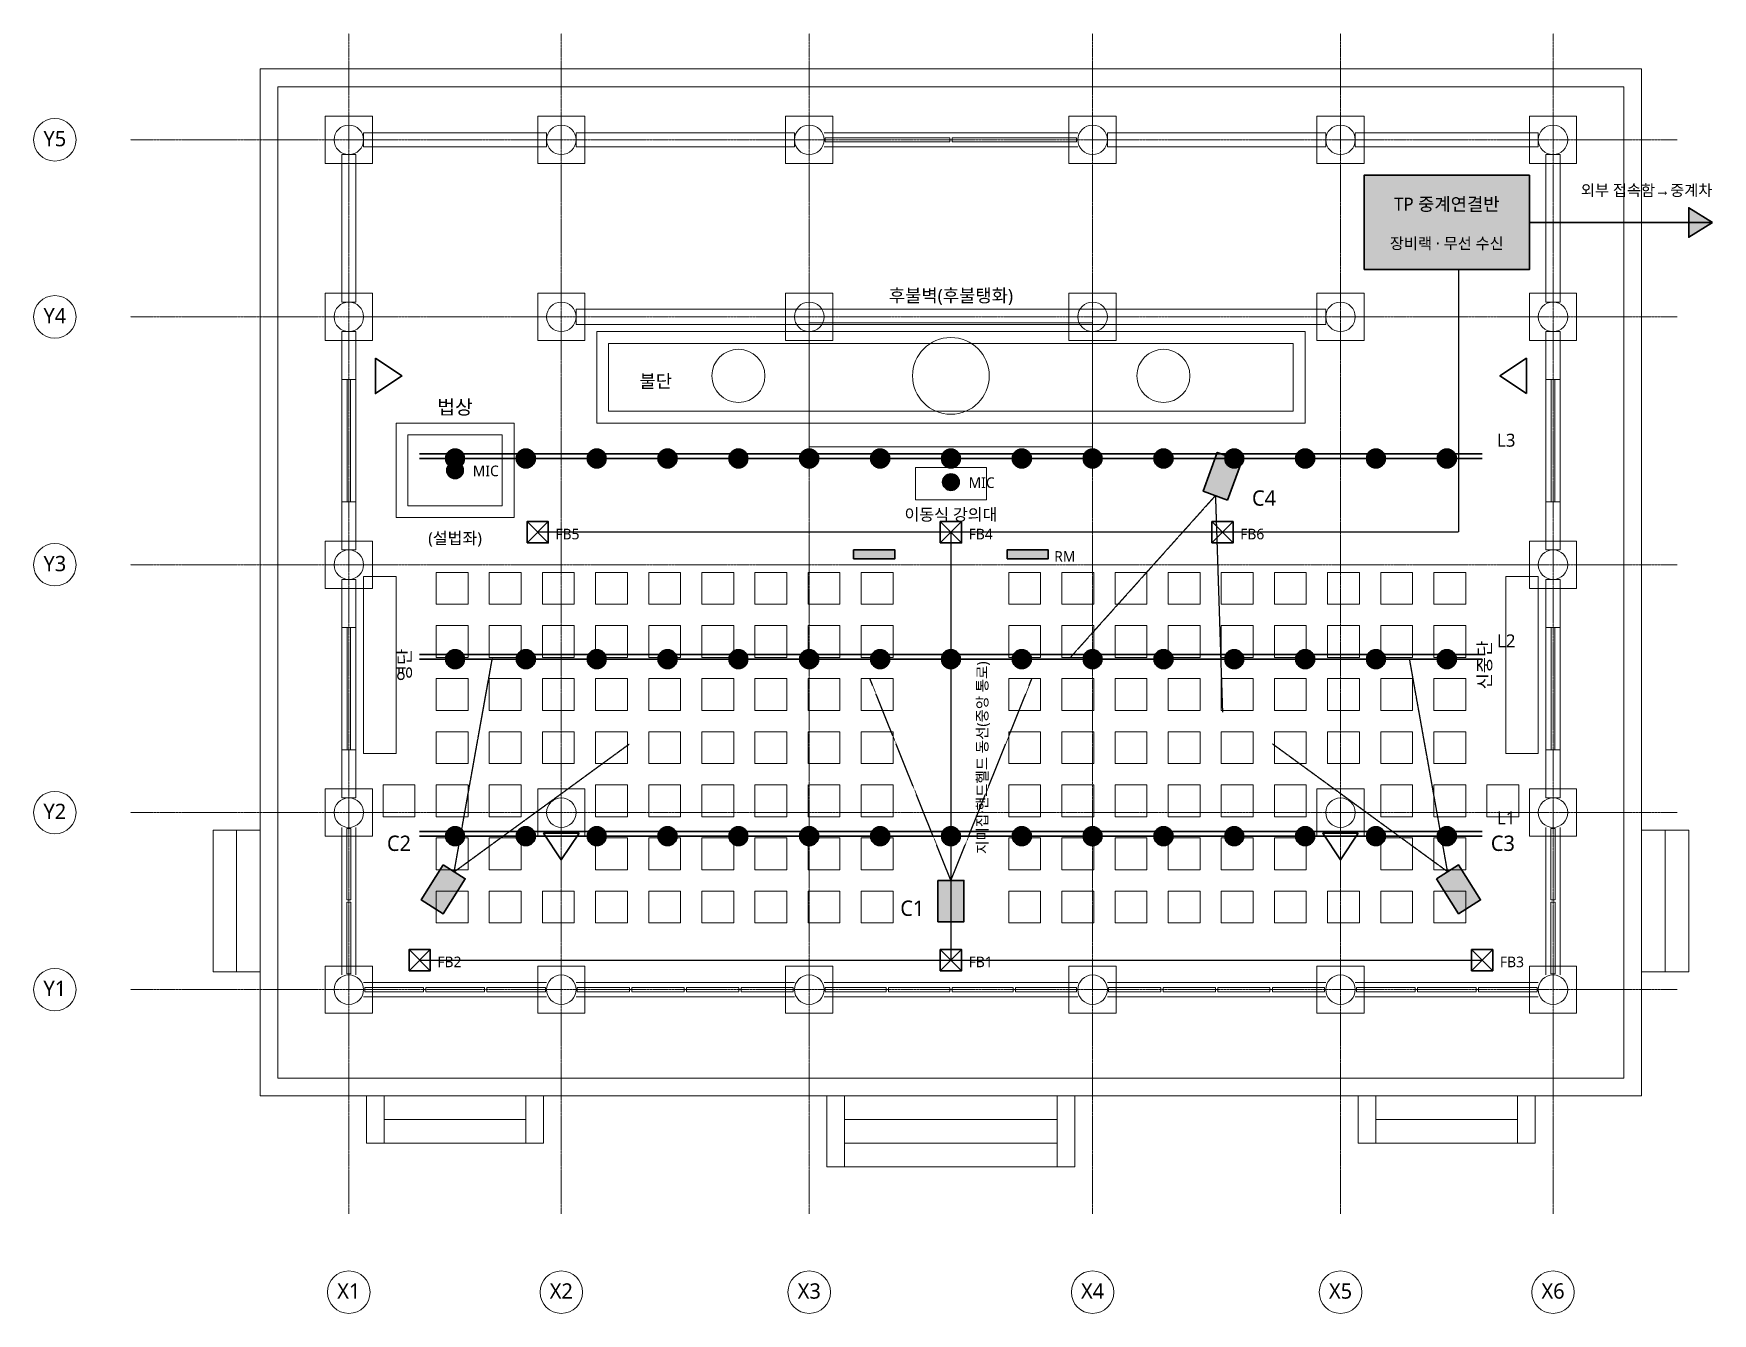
# Model space of a CAD drawing. Header units: millimetres. Extents: x -15540 to 12900, y -5486 to 16200.
import ezdxf
from ezdxf.enums import TextEntityAlignment as Align

# ---------------------------------------------------------------- set-up
doc = ezdxf.new("R2010")
doc.units = ezdxf.units.MM
doc.linetypes.add('CENTER', pattern=[5.08, 3.175, -0.635, 0.635, -0.635])
doc.linetypes.add('DASHED', pattern=[1.524, 1.27, -0.254])
for name, color, linetype, lineweight in [('A-DIM', 3, 'CONTINUOUS', 13), ('A-GRID', 8, 'CENTER', 13), ('A-HID', 8, 'DASHED', 18), ('A-TEXT', 7, 'CONTINUOUS', 13), ('A-THIN', 9, 'CONTINUOUS', 13), ('B-BRDC', 1, 'CONTINUOUS', 30), ('B-BRDH', 1, 'DASHED', 25), ('B-LGHT', 5, 'CONTINUOUS', 30)]:
    doc.layers.add(name, color=color, linetype=linetype, lineweight=lineweight)
doc.styles.add('KR', font='malgun.ttf')

msp = doc.modelspace()

# ---------------------------------------------------------------- hatches: boundary and pattern name
at = {"layer": 'B-BRDC'}
for points in [[(7000, 12200), (9800, 12200), (9800, 13800), (7000, 13800)], [(12900, 13000), (12500, 13250), (12500, 12750)], [(4687.03, 8295.86), (4273.56, 8446.35), (4512.97, 9104.14), (4926.44, 8953.65)], [(-8260, 8800), (-8264.77, 8836.23), (-8278.76, 8870), (-8301.01, 8898.99), (-8330, 8921.24), (-8363.77, 8935.23), (-8400, 8940), (-8436.23, 8935.23), (-8470, 8921.24), (-8498.99, 8898.99), (-8521.24, 8870), (-8535.23, 8836.23), (-8540, 8800), (-8535.23, 8763.77), (-8521.24, 8730), (-8498.99, 8701.01), (-8470, 8678.76), (-8436.23, 8664.77), (-8400, 8660), (-8363.77, 8664.77), (-8330, 8678.76), (-8301.01, 8701.01), (-8278.76, 8730), (-8264.77, 8763.77)], [(140, 8600), (135.23, 8636.23), (121.24, 8670), (98.99, 8698.99), (70, 8721.24), (36.23, 8735.23), (0, 8740), (-36.23, 8735.23), (-70, 8721.24), (-98.99, 8698.99), (-121.24, 8670), (-135.23, 8636.23), (-140, 8600), (-135.23, 8563.77), (-121.24, 8530), (-98.99, 8501.01), (-70, 8478.76), (-36.23, 8464.77), (0, 8460), (36.23, 8464.77), (70, 8478.76), (98.99, 8501.01), (121.24, 8530), (135.23, 8563.77)], [(-1650, 7300), (-950, 7300), (-950, 7450), (-1650, 7450)], [(950, 7300), (1650, 7300), (1650, 7450), (950, 7450)], [(-8601.1, 2113.4), (-8227.96, 1880.23), (-8598.9, 1286.6), (-8972.04, 1519.77)], [(8227.96, 1880.23), (8601.1, 2113.4), (8972.04, 1519.77), (8598.9, 1286.6)], [(-220, 1850), (220, 1850), (220, 1150), (-220, 1150)]]:
    msp.add_hatch(color=7, dxfattribs=at).paths.add_polyline_path(points)
at = {"layer": 'B-LGHT'}
for points in [[(-8240, 9000), (-8245.45, 9041.41), (-8261.44, 9080), (-8286.86, 9113.14), (-8320, 9138.56), (-8358.59, 9154.55), (-8400, 9160), (-8441.41, 9154.55), (-8480, 9138.56), (-8513.14, 9113.14), (-8538.56, 9080), (-8554.55, 9041.41), (-8560, 9000), (-8554.55, 8958.59), (-8538.56, 8920), (-8513.14, 8886.86), (-8480, 8861.44), (-8441.41, 8845.45), (-8400, 8840), (-8358.59, 8845.45), (-8320, 8861.44), (-8286.86, 8886.86), (-8261.44, 8920), (-8245.45, 8958.59)], [(-7040, 9000), (-7045.45, 9041.41), (-7061.44, 9080), (-7086.86, 9113.14), (-7120, 9138.56), (-7158.59, 9154.55), (-7200, 9160), (-7241.41, 9154.55), (-7280, 9138.56), (-7313.14, 9113.14), (-7338.56, 9080), (-7354.55, 9041.41), (-7360, 9000), (-7354.55, 8958.59), (-7338.56, 8920), (-7313.14, 8886.86), (-7280, 8861.44), (-7241.41, 8845.45), (-7200, 8840), (-7158.59, 8845.45), (-7120, 8861.44), (-7086.86, 8886.86), (-7061.44, 8920), (-7045.45, 8958.59)], [(-5840, 9000), (-5845.45, 9041.41), (-5861.44, 9080), (-5886.86, 9113.14), (-5920, 9138.56), (-5958.59, 9154.55), (-6000, 9160), (-6041.41, 9154.55), (-6080, 9138.56), (-6113.14, 9113.14), (-6138.56, 9080), (-6154.55, 9041.41), (-6160, 9000), (-6154.55, 8958.59), (-6138.56, 8920), (-6113.14, 8886.86), (-6080, 8861.44), (-6041.41, 8845.45), (-6000, 8840), (-5958.59, 8845.45), (-5920, 8861.44), (-5886.86, 8886.86), (-5861.44, 8920), (-5845.45, 8958.59)], [(-4640, 9000), (-4645.45, 9041.41), (-4661.44, 9080), (-4686.86, 9113.14), (-4720, 9138.56), (-4758.59, 9154.55), (-4800, 9160), (-4841.41, 9154.55), (-4880, 9138.56), (-4913.14, 9113.14), (-4938.56, 9080), (-4954.55, 9041.41), (-4960, 9000), (-4954.55, 8958.59), (-4938.56, 8920), (-4913.14, 8886.86), (-4880, 8861.44), (-4841.41, 8845.45), (-4800, 8840), (-4758.59, 8845.45), (-4720, 8861.44), (-4686.86, 8886.86), (-4661.44, 8920), (-4645.45, 8958.59)], [(-3440, 9000), (-3445.45, 9041.41), (-3461.44, 9080), (-3486.86, 9113.14), (-3520, 9138.56), (-3558.59, 9154.55), (-3600, 9160), (-3641.41, 9154.55), (-3680, 9138.56), (-3713.14, 9113.14), (-3738.56, 9080), (-3754.55, 9041.41), (-3760, 9000), (-3754.55, 8958.59), (-3738.56, 8920), (-3713.14, 8886.86), (-3680, 8861.44), (-3641.41, 8845.45), (-3600, 8840), (-3558.59, 8845.45), (-3520, 8861.44), (-3486.86, 8886.86), (-3461.44, 8920), (-3445.45, 8958.59)], [(-2240, 9000), (-2245.45, 9041.41), (-2261.44, 9080), (-2286.86, 9113.14), (-2320, 9138.56), (-2358.59, 9154.55), (-2400, 9160), (-2441.41, 9154.55), (-2480, 9138.56), (-2513.14, 9113.14), (-2538.56, 9080), (-2554.55, 9041.41), (-2560, 9000), (-2554.55, 8958.59), (-2538.56, 8920), (-2513.14, 8886.86), (-2480, 8861.44), (-2441.41, 8845.45), (-2400, 8840), (-2358.59, 8845.45), (-2320, 8861.44), (-2286.86, 8886.86), (-2261.44, 8920), (-2245.45, 8958.59)], [(-1040, 9000), (-1045.45, 9041.41), (-1061.44, 9080), (-1086.86, 9113.14), (-1120, 9138.56), (-1158.59, 9154.55), (-1200, 9160), (-1241.41, 9154.55), (-1280, 9138.56), (-1313.14, 9113.14), (-1338.56, 9080), (-1354.55, 9041.41), (-1360, 9000), (-1354.55, 8958.59), (-1338.56, 8920), (-1313.14, 8886.86), (-1280, 8861.44), (-1241.41, 8845.45), (-1200, 8840), (-1158.59, 8845.45), (-1120, 8861.44), (-1086.86, 8886.86), (-1061.44, 8920), (-1045.45, 8958.59)], [(160, 9000), (154.55, 9041.41), (138.56, 9080), (113.14, 9113.14), (80, 9138.56), (41.41, 9154.55), (0, 9160), (-41.41, 9154.55), (-80, 9138.56), (-113.14, 9113.14), (-138.56, 9080), (-154.55, 9041.41), (-160, 9000), (-154.55, 8958.59), (-138.56, 8920), (-113.14, 8886.86), (-80, 8861.44), (-41.41, 8845.45), (0, 8840), (41.41, 8845.45), (80, 8861.44), (113.14, 8886.86), (138.56, 8920), (154.55, 8958.59)], [(1360, 9000), (1354.55, 9041.41), (1338.56, 9080), (1313.14, 9113.14), (1280, 9138.56), (1241.41, 9154.55), (1200, 9160), (1158.59, 9154.55), (1120, 9138.56), (1086.86, 9113.14), (1061.44, 9080), (1045.45, 9041.41), (1040, 9000), (1045.45, 8958.59), (1061.44, 8920), (1086.86, 8886.86), (1120, 8861.44), (1158.59, 8845.45), (1200, 8840), (1241.41, 8845.45), (1280, 8861.44), (1313.14, 8886.86), (1338.56, 8920), (1354.55, 8958.59)], [(2560, 9000), (2554.55, 9041.41), (2538.56, 9080), (2513.14, 9113.14), (2480, 9138.56), (2441.41, 9154.55), (2400, 9160), (2358.59, 9154.55), (2320, 9138.56), (2286.86, 9113.14), (2261.44, 9080), (2245.45, 9041.41), (2240, 9000), (2245.45, 8958.59), (2261.44, 8920), (2286.86, 8886.86), (2320, 8861.44), (2358.59, 8845.45), (2400, 8840), (2441.41, 8845.45), (2480, 8861.44), (2513.14, 8886.86), (2538.56, 8920), (2554.55, 8958.59)], [(3760, 9000), (3754.55, 9041.41), (3738.56, 9080), (3713.14, 9113.14), (3680, 9138.56), (3641.41, 9154.55), (3600, 9160), (3558.59, 9154.55), (3520, 9138.56), (3486.86, 9113.14), (3461.44, 9080), (3445.45, 9041.41), (3440, 9000), (3445.45, 8958.59), (3461.44, 8920), (3486.86, 8886.86), (3520, 8861.44), (3558.59, 8845.45), (3600, 8840), (3641.41, 8845.45), (3680, 8861.44), (3713.14, 8886.86), (3738.56, 8920), (3754.55, 8958.59)], [(4960, 9000), (4954.55, 9041.41), (4938.56, 9080), (4913.14, 9113.14), (4880, 9138.56), (4841.41, 9154.55), (4800, 9160), (4758.59, 9154.55), (4720, 9138.56), (4686.86, 9113.14), (4661.44, 9080), (4645.45, 9041.41), (4640, 9000), (4645.45, 8958.59), (4661.44, 8920), (4686.86, 8886.86), (4720, 8861.44), (4758.59, 8845.45), (4800, 8840), (4841.41, 8845.45), (4880, 8861.44), (4913.14, 8886.86), (4938.56, 8920), (4954.55, 8958.59)], [(6160, 9000), (6154.55, 9041.41), (6138.56, 9080), (6113.14, 9113.14), (6080, 9138.56), (6041.41, 9154.55), (6000, 9160), (5958.59, 9154.55), (5920, 9138.56), (5886.86, 9113.14), (5861.44, 9080), (5845.45, 9041.41), (5840, 9000), (5845.45, 8958.59), (5861.44, 8920), (5886.86, 8886.86), (5920, 8861.44), (5958.59, 8845.45), (6000, 8840), (6041.41, 8845.45), (6080, 8861.44), (6113.14, 8886.86), (6138.56, 8920), (6154.55, 8958.59)], [(7360, 9000), (7354.55, 9041.41), (7338.56, 9080), (7313.14, 9113.14), (7280, 9138.56), (7241.41, 9154.55), (7200, 9160), (7158.59, 9154.55), (7120, 9138.56), (7086.86, 9113.14), (7061.44, 9080), (7045.45, 9041.41), (7040, 9000), (7045.45, 8958.59), (7061.44, 8920), (7086.86, 8886.86), (7120, 8861.44), (7158.59, 8845.45), (7200, 8840), (7241.41, 8845.45), (7280, 8861.44), (7313.14, 8886.86), (7338.56, 8920), (7354.55, 8958.59)], [(8560, 9000), (8554.55, 9041.41), (8538.56, 9080), (8513.14, 9113.14), (8480, 9138.56), (8441.41, 9154.55), (8400, 9160), (8358.59, 9154.55), (8320, 9138.56), (8286.86, 9113.14), (8261.44, 9080), (8245.45, 9041.41), (8240, 9000), (8245.45, 8958.59), (8261.44, 8920), (8286.86, 8886.86), (8320, 8861.44), (8358.59, 8845.45), (8400, 8840), (8441.41, 8845.45), (8480, 8861.44), (8513.14, 8886.86), (8538.56, 8920), (8554.55, 8958.59)], [(-8240, 5600), (-8245.45, 5641.41), (-8261.44, 5680), (-8286.86, 5713.14), (-8320, 5738.56), (-8358.59, 5754.55), (-8400, 5760), (-8441.41, 5754.55), (-8480, 5738.56), (-8513.14, 5713.14), (-8538.56, 5680), (-8554.55, 5641.41), (-8560, 5600), (-8554.55, 5558.59), (-8538.56, 5520), (-8513.14, 5486.86), (-8480, 5461.44), (-8441.41, 5445.45), (-8400, 5440), (-8358.59, 5445.45), (-8320, 5461.44), (-8286.86, 5486.86), (-8261.44, 5520), (-8245.45, 5558.59)], [(-7040, 5600), (-7045.45, 5641.41), (-7061.44, 5680), (-7086.86, 5713.14), (-7120, 5738.56), (-7158.59, 5754.55), (-7200, 5760), (-7241.41, 5754.55), (-7280, 5738.56), (-7313.14, 5713.14), (-7338.56, 5680), (-7354.55, 5641.41), (-7360, 5600), (-7354.55, 5558.59), (-7338.56, 5520), (-7313.14, 5486.86), (-7280, 5461.44), (-7241.41, 5445.45), (-7200, 5440), (-7158.59, 5445.45), (-7120, 5461.44), (-7086.86, 5486.86), (-7061.44, 5520), (-7045.45, 5558.59)], [(-5840, 5600), (-5845.45, 5641.41), (-5861.44, 5680), (-5886.86, 5713.14), (-5920, 5738.56), (-5958.59, 5754.55), (-6000, 5760), (-6041.41, 5754.55), (-6080, 5738.56), (-6113.14, 5713.14), (-6138.56, 5680), (-6154.55, 5641.41), (-6160, 5600), (-6154.55, 5558.59), (-6138.56, 5520), (-6113.14, 5486.86), (-6080, 5461.44), (-6041.41, 5445.45), (-6000, 5440), (-5958.59, 5445.45), (-5920, 5461.44), (-5886.86, 5486.86), (-5861.44, 5520), (-5845.45, 5558.59)], [(-4640, 5600), (-4645.45, 5641.41), (-4661.44, 5680), (-4686.86, 5713.14), (-4720, 5738.56), (-4758.59, 5754.55), (-4800, 5760), (-4841.41, 5754.55), (-4880, 5738.56), (-4913.14, 5713.14), (-4938.56, 5680), (-4954.55, 5641.41), (-4960, 5600), (-4954.55, 5558.59), (-4938.56, 5520), (-4913.14, 5486.86), (-4880, 5461.44), (-4841.41, 5445.45), (-4800, 5440), (-4758.59, 5445.45), (-4720, 5461.44), (-4686.86, 5486.86), (-4661.44, 5520), (-4645.45, 5558.59)], [(-3440, 5600), (-3445.45, 5641.41), (-3461.44, 5680), (-3486.86, 5713.14), (-3520, 5738.56), (-3558.59, 5754.55), (-3600, 5760), (-3641.41, 5754.55), (-3680, 5738.56), (-3713.14, 5713.14), (-3738.56, 5680), (-3754.55, 5641.41), (-3760, 5600), (-3754.55, 5558.59), (-3738.56, 5520), (-3713.14, 5486.86), (-3680, 5461.44), (-3641.41, 5445.45), (-3600, 5440), (-3558.59, 5445.45), (-3520, 5461.44), (-3486.86, 5486.86), (-3461.44, 5520), (-3445.45, 5558.59)], [(-2240, 5600), (-2245.45, 5641.41), (-2261.44, 5680), (-2286.86, 5713.14), (-2320, 5738.56), (-2358.59, 5754.55), (-2400, 5760), (-2441.41, 5754.55), (-2480, 5738.56), (-2513.14, 5713.14), (-2538.56, 5680), (-2554.55, 5641.41), (-2560, 5600), (-2554.55, 5558.59), (-2538.56, 5520), (-2513.14, 5486.86), (-2480, 5461.44), (-2441.41, 5445.45), (-2400, 5440), (-2358.59, 5445.45), (-2320, 5461.44), (-2286.86, 5486.86), (-2261.44, 5520), (-2245.45, 5558.59)], [(-1040, 5600), (-1045.45, 5641.41), (-1061.44, 5680), (-1086.86, 5713.14), (-1120, 5738.56), (-1158.59, 5754.55), (-1200, 5760), (-1241.41, 5754.55), (-1280, 5738.56), (-1313.14, 5713.14), (-1338.56, 5680), (-1354.55, 5641.41), (-1360, 5600), (-1354.55, 5558.59), (-1338.56, 5520), (-1313.14, 5486.86), (-1280, 5461.44), (-1241.41, 5445.45), (-1200, 5440), (-1158.59, 5445.45), (-1120, 5461.44), (-1086.86, 5486.86), (-1061.44, 5520), (-1045.45, 5558.59)], [(160, 5600), (154.55, 5641.41), (138.56, 5680), (113.14, 5713.14), (80, 5738.56), (41.41, 5754.55), (0, 5760), (-41.41, 5754.55), (-80, 5738.56), (-113.14, 5713.14), (-138.56, 5680), (-154.55, 5641.41), (-160, 5600), (-154.55, 5558.59), (-138.56, 5520), (-113.14, 5486.86), (-80, 5461.44), (-41.41, 5445.45), (0, 5440), (41.41, 5445.45), (80, 5461.44), (113.14, 5486.86), (138.56, 5520), (154.55, 5558.59)], [(1360, 5600), (1354.55, 5641.41), (1338.56, 5680), (1313.14, 5713.14), (1280, 5738.56), (1241.41, 5754.55), (1200, 5760), (1158.59, 5754.55), (1120, 5738.56), (1086.86, 5713.14), (1061.44, 5680), (1045.45, 5641.41), (1040, 5600), (1045.45, 5558.59), (1061.44, 5520), (1086.86, 5486.86), (1120, 5461.44), (1158.59, 5445.45), (1200, 5440), (1241.41, 5445.45), (1280, 5461.44), (1313.14, 5486.86), (1338.56, 5520), (1354.55, 5558.59)], [(2560, 5600), (2554.55, 5641.41), (2538.56, 5680), (2513.14, 5713.14), (2480, 5738.56), (2441.41, 5754.55), (2400, 5760), (2358.59, 5754.55), (2320, 5738.56), (2286.86, 5713.14), (2261.44, 5680), (2245.45, 5641.41), (2240, 5600), (2245.45, 5558.59), (2261.44, 5520), (2286.86, 5486.86), (2320, 5461.44), (2358.59, 5445.45), (2400, 5440), (2441.41, 5445.45), (2480, 5461.44), (2513.14, 5486.86), (2538.56, 5520), (2554.55, 5558.59)], [(3760, 5600), (3754.55, 5641.41), (3738.56, 5680), (3713.14, 5713.14), (3680, 5738.56), (3641.41, 5754.55), (3600, 5760), (3558.59, 5754.55), (3520, 5738.56), (3486.86, 5713.14), (3461.44, 5680), (3445.45, 5641.41), (3440, 5600), (3445.45, 5558.59), (3461.44, 5520), (3486.86, 5486.86), (3520, 5461.44), (3558.59, 5445.45), (3600, 5440), (3641.41, 5445.45), (3680, 5461.44), (3713.14, 5486.86), (3738.56, 5520), (3754.55, 5558.59)], [(4960, 5600), (4954.55, 5641.41), (4938.56, 5680), (4913.14, 5713.14), (4880, 5738.56), (4841.41, 5754.55), (4800, 5760), (4758.59, 5754.55), (4720, 5738.56), (4686.86, 5713.14), (4661.44, 5680), (4645.45, 5641.41), (4640, 5600), (4645.45, 5558.59), (4661.44, 5520), (4686.86, 5486.86), (4720, 5461.44), (4758.59, 5445.45), (4800, 5440), (4841.41, 5445.45), (4880, 5461.44), (4913.14, 5486.86), (4938.56, 5520), (4954.55, 5558.59)], [(6160, 5600), (6154.55, 5641.41), (6138.56, 5680), (6113.14, 5713.14), (6080, 5738.56), (6041.41, 5754.55), (6000, 5760), (5958.59, 5754.55), (5920, 5738.56), (5886.86, 5713.14), (5861.44, 5680), (5845.45, 5641.41), (5840, 5600), (5845.45, 5558.59), (5861.44, 5520), (5886.86, 5486.86), (5920, 5461.44), (5958.59, 5445.45), (6000, 5440), (6041.41, 5445.45), (6080, 5461.44), (6113.14, 5486.86), (6138.56, 5520), (6154.55, 5558.59)], [(7360, 5600), (7354.55, 5641.41), (7338.56, 5680), (7313.14, 5713.14), (7280, 5738.56), (7241.41, 5754.55), (7200, 5760), (7158.59, 5754.55), (7120, 5738.56), (7086.86, 5713.14), (7061.44, 5680), (7045.45, 5641.41), (7040, 5600), (7045.45, 5558.59), (7061.44, 5520), (7086.86, 5486.86), (7120, 5461.44), (7158.59, 5445.45), (7200, 5440), (7241.41, 5445.45), (7280, 5461.44), (7313.14, 5486.86), (7338.56, 5520), (7354.55, 5558.59)], [(8560, 5600), (8554.55, 5641.41), (8538.56, 5680), (8513.14, 5713.14), (8480, 5738.56), (8441.41, 5754.55), (8400, 5760), (8358.59, 5754.55), (8320, 5738.56), (8286.86, 5713.14), (8261.44, 5680), (8245.45, 5641.41), (8240, 5600), (8245.45, 5558.59), (8261.44, 5520), (8286.86, 5486.86), (8320, 5461.44), (8358.59, 5445.45), (8400, 5440), (8441.41, 5445.45), (8480, 5461.44), (8513.14, 5486.86), (8538.56, 5520), (8554.55, 5558.59)], [(-8240, 2600), (-8245.45, 2641.41), (-8261.44, 2680), (-8286.86, 2713.14), (-8320, 2738.56), (-8358.59, 2754.55), (-8400, 2760), (-8441.41, 2754.55), (-8480, 2738.56), (-8513.14, 2713.14), (-8538.56, 2680), (-8554.55, 2641.41), (-8560, 2600), (-8554.55, 2558.59), (-8538.56, 2520), (-8513.14, 2486.86), (-8480, 2461.44), (-8441.41, 2445.45), (-8400, 2440), (-8358.59, 2445.45), (-8320, 2461.44), (-8286.86, 2486.86), (-8261.44, 2520), (-8245.45, 2558.59)], [(-7040, 2600), (-7045.45, 2641.41), (-7061.44, 2680), (-7086.86, 2713.14), (-7120, 2738.56), (-7158.59, 2754.55), (-7200, 2760), (-7241.41, 2754.55), (-7280, 2738.56), (-7313.14, 2713.14), (-7338.56, 2680), (-7354.55, 2641.41), (-7360, 2600), (-7354.55, 2558.59), (-7338.56, 2520), (-7313.14, 2486.86), (-7280, 2461.44), (-7241.41, 2445.45), (-7200, 2440), (-7158.59, 2445.45), (-7120, 2461.44), (-7086.86, 2486.86), (-7061.44, 2520), (-7045.45, 2558.59)], [(-5840, 2600), (-5845.45, 2641.41), (-5861.44, 2680), (-5886.86, 2713.14), (-5920, 2738.56), (-5958.59, 2754.55), (-6000, 2760), (-6041.41, 2754.55), (-6080, 2738.56), (-6113.14, 2713.14), (-6138.56, 2680), (-6154.55, 2641.41), (-6160, 2600), (-6154.55, 2558.59), (-6138.56, 2520), (-6113.14, 2486.86), (-6080, 2461.44), (-6041.41, 2445.45), (-6000, 2440), (-5958.59, 2445.45), (-5920, 2461.44), (-5886.86, 2486.86), (-5861.44, 2520), (-5845.45, 2558.59)], [(-4640, 2600), (-4645.45, 2641.41), (-4661.44, 2680), (-4686.86, 2713.14), (-4720, 2738.56), (-4758.59, 2754.55), (-4800, 2760), (-4841.41, 2754.55), (-4880, 2738.56), (-4913.14, 2713.14), (-4938.56, 2680), (-4954.55, 2641.41), (-4960, 2600), (-4954.55, 2558.59), (-4938.56, 2520), (-4913.14, 2486.86), (-4880, 2461.44), (-4841.41, 2445.45), (-4800, 2440), (-4758.59, 2445.45), (-4720, 2461.44), (-4686.86, 2486.86), (-4661.44, 2520), (-4645.45, 2558.59)], [(-3440, 2600), (-3445.45, 2641.41), (-3461.44, 2680), (-3486.86, 2713.14), (-3520, 2738.56), (-3558.59, 2754.55), (-3600, 2760), (-3641.41, 2754.55), (-3680, 2738.56), (-3713.14, 2713.14), (-3738.56, 2680), (-3754.55, 2641.41), (-3760, 2600), (-3754.55, 2558.59), (-3738.56, 2520), (-3713.14, 2486.86), (-3680, 2461.44), (-3641.41, 2445.45), (-3600, 2440), (-3558.59, 2445.45), (-3520, 2461.44), (-3486.86, 2486.86), (-3461.44, 2520), (-3445.45, 2558.59)], [(-2240, 2600), (-2245.45, 2641.41), (-2261.44, 2680), (-2286.86, 2713.14), (-2320, 2738.56), (-2358.59, 2754.55), (-2400, 2760), (-2441.41, 2754.55), (-2480, 2738.56), (-2513.14, 2713.14), (-2538.56, 2680), (-2554.55, 2641.41), (-2560, 2600), (-2554.55, 2558.59), (-2538.56, 2520), (-2513.14, 2486.86), (-2480, 2461.44), (-2441.41, 2445.45), (-2400, 2440), (-2358.59, 2445.45), (-2320, 2461.44), (-2286.86, 2486.86), (-2261.44, 2520), (-2245.45, 2558.59)], [(-1040, 2600), (-1045.45, 2641.41), (-1061.44, 2680), (-1086.86, 2713.14), (-1120, 2738.56), (-1158.59, 2754.55), (-1200, 2760), (-1241.41, 2754.55), (-1280, 2738.56), (-1313.14, 2713.14), (-1338.56, 2680), (-1354.55, 2641.41), (-1360, 2600), (-1354.55, 2558.59), (-1338.56, 2520), (-1313.14, 2486.86), (-1280, 2461.44), (-1241.41, 2445.45), (-1200, 2440), (-1158.59, 2445.45), (-1120, 2461.44), (-1086.86, 2486.86), (-1061.44, 2520), (-1045.45, 2558.59)], [(160, 2600), (154.55, 2641.41), (138.56, 2680), (113.14, 2713.14), (80, 2738.56), (41.41, 2754.55), (0, 2760), (-41.41, 2754.55), (-80, 2738.56), (-113.14, 2713.14), (-138.56, 2680), (-154.55, 2641.41), (-160, 2600), (-154.55, 2558.59), (-138.56, 2520), (-113.14, 2486.86), (-80, 2461.44), (-41.41, 2445.45), (0, 2440), (41.41, 2445.45), (80, 2461.44), (113.14, 2486.86), (138.56, 2520), (154.55, 2558.59)], [(1360, 2600), (1354.55, 2641.41), (1338.56, 2680), (1313.14, 2713.14), (1280, 2738.56), (1241.41, 2754.55), (1200, 2760), (1158.59, 2754.55), (1120, 2738.56), (1086.86, 2713.14), (1061.44, 2680), (1045.45, 2641.41), (1040, 2600), (1045.45, 2558.59), (1061.44, 2520), (1086.86, 2486.86), (1120, 2461.44), (1158.59, 2445.45), (1200, 2440), (1241.41, 2445.45), (1280, 2461.44), (1313.14, 2486.86), (1338.56, 2520), (1354.55, 2558.59)], [(2560, 2600), (2554.55, 2641.41), (2538.56, 2680), (2513.14, 2713.14), (2480, 2738.56), (2441.41, 2754.55), (2400, 2760), (2358.59, 2754.55), (2320, 2738.56), (2286.86, 2713.14), (2261.44, 2680), (2245.45, 2641.41), (2240, 2600), (2245.45, 2558.59), (2261.44, 2520), (2286.86, 2486.86), (2320, 2461.44), (2358.59, 2445.45), (2400, 2440), (2441.41, 2445.45), (2480, 2461.44), (2513.14, 2486.86), (2538.56, 2520), (2554.55, 2558.59)], [(3760, 2600), (3754.55, 2641.41), (3738.56, 2680), (3713.14, 2713.14), (3680, 2738.56), (3641.41, 2754.55), (3600, 2760), (3558.59, 2754.55), (3520, 2738.56), (3486.86, 2713.14), (3461.44, 2680), (3445.45, 2641.41), (3440, 2600), (3445.45, 2558.59), (3461.44, 2520), (3486.86, 2486.86), (3520, 2461.44), (3558.59, 2445.45), (3600, 2440), (3641.41, 2445.45), (3680, 2461.44), (3713.14, 2486.86), (3738.56, 2520), (3754.55, 2558.59)], [(4960, 2600), (4954.55, 2641.41), (4938.56, 2680), (4913.14, 2713.14), (4880, 2738.56), (4841.41, 2754.55), (4800, 2760), (4758.59, 2754.55), (4720, 2738.56), (4686.86, 2713.14), (4661.44, 2680), (4645.45, 2641.41), (4640, 2600), (4645.45, 2558.59), (4661.44, 2520), (4686.86, 2486.86), (4720, 2461.44), (4758.59, 2445.45), (4800, 2440), (4841.41, 2445.45), (4880, 2461.44), (4913.14, 2486.86), (4938.56, 2520), (4954.55, 2558.59)], [(6160, 2600), (6154.55, 2641.41), (6138.56, 2680), (6113.14, 2713.14), (6080, 2738.56), (6041.41, 2754.55), (6000, 2760), (5958.59, 2754.55), (5920, 2738.56), (5886.86, 2713.14), (5861.44, 2680), (5845.45, 2641.41), (5840, 2600), (5845.45, 2558.59), (5861.44, 2520), (5886.86, 2486.86), (5920, 2461.44), (5958.59, 2445.45), (6000, 2440), (6041.41, 2445.45), (6080, 2461.44), (6113.14, 2486.86), (6138.56, 2520), (6154.55, 2558.59)], [(7360, 2600), (7354.55, 2641.41), (7338.56, 2680), (7313.14, 2713.14), (7280, 2738.56), (7241.41, 2754.55), (7200, 2760), (7158.59, 2754.55), (7120, 2738.56), (7086.86, 2713.14), (7061.44, 2680), (7045.45, 2641.41), (7040, 2600), (7045.45, 2558.59), (7061.44, 2520), (7086.86, 2486.86), (7120, 2461.44), (7158.59, 2445.45), (7200, 2440), (7241.41, 2445.45), (7280, 2461.44), (7313.14, 2486.86), (7338.56, 2520), (7354.55, 2558.59)], [(8560, 2600), (8554.55, 2641.41), (8538.56, 2680), (8513.14, 2713.14), (8480, 2738.56), (8441.41, 2754.55), (8400, 2760), (8358.59, 2754.55), (8320, 2738.56), (8286.86, 2713.14), (8261.44, 2680), (8245.45, 2641.41), (8240, 2600), (8245.45, 2558.59), (8261.44, 2520), (8286.86, 2486.86), (8320, 2461.44), (8358.59, 2445.45), (8400, 2440), (8441.41, 2445.45), (8480, 2461.44), (8513.14, 2486.86), (8538.56, 2520), (8554.55, 2558.59)]]:
    msp.add_hatch(color=7, dxfattribs=at).paths.add_polyline_path(points)

# ---------------------------------------------------------------- linework, layer by layer
at = {"layer": 'A-DIM'}
for centre in [(-15180, 14400), (-15180, 11400), (-15180, 7200), (-15180, 3000), (-15180, 0), (-10200, -5126), (-6600, -5126), (-2400, -5126), (2400, -5126), (6600, -5126), (10200, -5126)]:
    msp.add_circle(centre, 360, dxfattribs=at)
at = {"layer": 'A-GRID'}
for p, q in [((-10200, -3800), (-10200, 16200)), ((-6600, -3800), (-6600, 16200)), ((-2400, -3800), (-2400, 16200)), ((2400, -3800), (2400, 16200)), ((6600, -3800), (6600, 16200)), ((10200, -3800), (10200, 16200)), ((-13900, 14400), (12300, 14400)), ((-13900, 11400), (12300, 11400)), ((-13900, 7200), (12300, 7200)), ((-13900, 3000), (12300, 3000)), ((-13900, 0), (12300, 0))]:
    msp.add_line(p, q, dxfattribs=at)
at = {"layer": 'A-HID'}
msp.add_lwpolyline([(-2400, 9200), (2400, 9200), (2400, 11300), (-2400, 11300)], close=True, dxfattribs=at)
at = {"layer": 'A-THIN'}
for p, q in [((-2150, 14520), (2150, 14520)), ((-2150, 14280), (2150, 14280)), ((-10320, 8264), (-10320, 10336)), ((-10230, 8264), (-10230, 10336)), ((-10170, 8264), (-10170, 10336)), ((-10080, 8264), (-10080, 10336)), ((10080, 8264), (10080, 10336)), ((10170, 8264), (10170, 10336)), ((10230, 8264), (10230, 10336)), ((10320, 8264), (10320, 10336)), ((-10320, 4064), (-10320, 6136)), ((-10230, 4064), (-10230, 6136)), ((-10170, 4064), (-10170, 6136)), ((-10080, 4064), (-10080, 6136)), ((10080, 4064), (10080, 6136)), ((10170, 4064), (10170, 6136)), ((10230, 4064), (10230, 6136)), ((10320, 4064), (10320, 6136)), ((-12500, 300), (-12500, 2700)), ((-11700, 2700), (-12500, 2700)), ((-12100, 300), (-12100, 2700)), ((-11700, 300), (-11700, 2700)), ((-10320, 250), (-10320, 2750)), ((-10080, 250), (-10080, 2750)), ((10080, 250), (10080, 2750)), ((10320, 250), (10320, 2750)), ((11700, 300), (11700, 2700)), ((11700, 2700), (12500, 2700)), ((12100, 300), (12100, 2700)), ((12500, 300), (12500, 2700)), ((-11700, 300), (-12500, 300)), ((11700, 300), (12500, 300)), ((-9950, 120), (-6850, 120)), ((-6350, 120), (-2650, 120)), ((-2150, 120), (2150, 120)), ((2650, 120), (6350, 120)), ((6850, 120), (9950, 120)), ((-9950, -120), (-6850, -120)), ((-6350, -120), (-2650, -120)), ((-2150, -120), (2150, -120)), ((2650, -120), (6350, -120)), ((6850, -120), (9950, -120)), ((-9600, -1800), (-7200, -1800)), ((-1800, -1800), (1800, -1800)), ((7200, -1800), (9600, -1800)), ((-9600, -2200), (-7200, -2200)), ((-1800, -2200), (1800, -2200)), ((7200, -2200), (9600, -2200)), ((-9600, -2600), (-7200, -2600)), ((-1800, -2600), (1800, -2600)), ((7200, -2600), (9600, -2600)), ((-1800, -3000), (1800, -3000))]:
    msp.add_line(p, q, dxfattribs=at)
for points in [[(-11700, -1800), (11700, -1800), (11700, 15600), (-11700, 15600)], [(-11400, -1500), (11400, -1500), (11400, 15300), (-11400, 15300)], [(-10600, 14000), (-9800, 14000), (-9800, 14800), (-10600, 14800)], [(-7000, 14000), (-6200, 14000), (-6200, 14800), (-7000, 14800)], [(-2800, 14000), (-2000, 14000), (-2000, 14800), (-2800, 14800)], [(2000, 14000), (2800, 14000), (2800, 14800), (2000, 14800)], [(6200, 14000), (7000, 14000), (7000, 14800), (6200, 14800)], [(9800, 14000), (10600, 14000), (10600, 14800), (9800, 14800)], [(-9950, 14280), (-6850, 14280), (-6850, 14520), (-9950, 14520)], [(-6350, 14280), (-2650, 14280), (-2650, 14520), (-6350, 14520)], [(2650, 14280), (6350, 14280), (6350, 14520), (2650, 14520)], [(6850, 14280), (9950, 14280), (9950, 14520), (6850, 14520)], [(-2130, 14365), (-20, 14365), (-20, 14435), (-2130, 14435)], [(20, 14365), (2130, 14365), (2130, 14435), (20, 14435)], [(-10320, 11650), (-10080, 11650), (-10080, 14150), (-10320, 14150)], [(10080, 11650), (10320, 11650), (10320, 14150), (10080, 14150)], [(-10600, 11000), (-9800, 11000), (-9800, 11800), (-10600, 11800)], [(-7000, 11000), (-6200, 11000), (-6200, 11800), (-7000, 11800)], [(-2800, 11000), (-2000, 11000), (-2000, 11800), (-2800, 11800)], [(2000, 11000), (2800, 11000), (2800, 11800), (2000, 11800)], [(6200, 11000), (7000, 11000), (7000, 11800), (6200, 11800)], [(9800, 11000), (10600, 11000), (10600, 11800), (9800, 11800)], [(-6350, 11270), (6350, 11270), (6350, 11530), (-6350, 11530)], [(-10320, 10336), (-10080, 10336), (-10080, 11150), (-10320, 11150)], [(-6000, 9600), (6000, 9600), (6000, 11150), (-6000, 11150)], [(10080, 10336), (10320, 10336), (10320, 11150), (10080, 11150)], [(-5800, 9800), (5800, 9800), (5800, 10950), (-5800, 10950)], [(-9400, 8000), (-7400, 8000), (-7400, 9600), (-9400, 9600)], [(-9200, 8200), (-7600, 8200), (-7600, 9400), (-9200, 9400)], [(-600, 8300), (600, 8300), (600, 8850), (-600, 8850)], [(-10320, 7450), (-10080, 7450), (-10080, 8264), (-10320, 8264)], [(10080, 7450), (10320, 7450), (10320, 8264), (10080, 8264)], [(-10600, 6800), (-9800, 6800), (-9800, 7600), (-10600, 7600)], [(9800, 6800), (10600, 6800), (10600, 7600), (9800, 7600)], [(-10320, 6136), (-10080, 6136), (-10080, 6950), (-10320, 6950)], [(-9950, 4000), (-9400, 4000), (-9400, 7000), (-9950, 7000)], [(-8720, 6530), (-8180, 6530), (-8180, 7070), (-8720, 7070)], [(-7820, 6530), (-7280, 6530), (-7280, 7070), (-7820, 7070)], [(-6920, 6530), (-6380, 6530), (-6380, 7070), (-6920, 7070)], [(-6020, 6530), (-5480, 6530), (-5480, 7070), (-6020, 7070)], [(-5120, 6530), (-4580, 6530), (-4580, 7070), (-5120, 7070)], [(-4220, 6530), (-3680, 6530), (-3680, 7070), (-4220, 7070)], [(-3320, 6530), (-2780, 6530), (-2780, 7070), (-3320, 7070)], [(-2420, 6530), (-1880, 6530), (-1880, 7070), (-2420, 7070)], [(-1520, 6530), (-980, 6530), (-980, 7070), (-1520, 7070)], [(980, 6530), (1520, 6530), (1520, 7070), (980, 7070)], [(1880, 6530), (2420, 6530), (2420, 7070), (1880, 7070)], [(2780, 6530), (3320, 6530), (3320, 7070), (2780, 7070)], [(3680, 6530), (4220, 6530), (4220, 7070), (3680, 7070)], [(4580, 6530), (5120, 6530), (5120, 7070), (4580, 7070)], [(5480, 6530), (6020, 6530), (6020, 7070), (5480, 7070)], [(6380, 6530), (6920, 6530), (6920, 7070), (6380, 7070)], [(7280, 6530), (7820, 6530), (7820, 7070), (7280, 7070)], [(8180, 6530), (8720, 6530), (8720, 7070), (8180, 7070)], [(9400, 4000), (9950, 4000), (9950, 7000), (9400, 7000)], [(10080, 6136), (10320, 6136), (10320, 6950), (10080, 6950)], [(-8720, 5630), (-8180, 5630), (-8180, 6170), (-8720, 6170)], [(-7820, 5630), (-7280, 5630), (-7280, 6170), (-7820, 6170)], [(-6920, 5630), (-6380, 5630), (-6380, 6170), (-6920, 6170)], [(-6020, 5630), (-5480, 5630), (-5480, 6170), (-6020, 6170)], [(-5120, 5630), (-4580, 5630), (-4580, 6170), (-5120, 6170)], [(-4220, 5630), (-3680, 5630), (-3680, 6170), (-4220, 6170)], [(-3320, 5630), (-2780, 5630), (-2780, 6170), (-3320, 6170)], [(-2420, 5630), (-1880, 5630), (-1880, 6170), (-2420, 6170)], [(-1520, 5630), (-980, 5630), (-980, 6170), (-1520, 6170)], [(980, 5630), (1520, 5630), (1520, 6170), (980, 6170)], [(1880, 5630), (2420, 5630), (2420, 6170), (1880, 6170)], [(2780, 5630), (3320, 5630), (3320, 6170), (2780, 6170)], [(3680, 5630), (4220, 5630), (4220, 6170), (3680, 6170)], [(4580, 5630), (5120, 5630), (5120, 6170), (4580, 6170)], [(5480, 5630), (6020, 5630), (6020, 6170), (5480, 6170)], [(6380, 5630), (6920, 5630), (6920, 6170), (6380, 6170)], [(7280, 5630), (7820, 5630), (7820, 6170), (7280, 6170)], [(8180, 5630), (8720, 5630), (8720, 6170), (8180, 6170)], [(-8720, 4730), (-8180, 4730), (-8180, 5270), (-8720, 5270)], [(-7820, 4730), (-7280, 4730), (-7280, 5270), (-7820, 5270)], [(-6920, 4730), (-6380, 4730), (-6380, 5270), (-6920, 5270)], [(-6020, 4730), (-5480, 4730), (-5480, 5270), (-6020, 5270)], [(-5120, 4730), (-4580, 4730), (-4580, 5270), (-5120, 5270)], [(-4220, 4730), (-3680, 4730), (-3680, 5270), (-4220, 5270)], [(-3320, 4730), (-2780, 4730), (-2780, 5270), (-3320, 5270)], [(-2420, 4730), (-1880, 4730), (-1880, 5270), (-2420, 5270)], [(-1520, 4730), (-980, 4730), (-980, 5270), (-1520, 5270)], [(980, 4730), (1520, 4730), (1520, 5270), (980, 5270)], [(1880, 4730), (2420, 4730), (2420, 5270), (1880, 5270)], [(2780, 4730), (3320, 4730), (3320, 5270), (2780, 5270)], [(3680, 4730), (4220, 4730), (4220, 5270), (3680, 5270)], [(4580, 4730), (5120, 4730), (5120, 5270), (4580, 5270)], [(5480, 4730), (6020, 4730), (6020, 5270), (5480, 5270)], [(6380, 4730), (6920, 4730), (6920, 5270), (6380, 5270)], [(7280, 4730), (7820, 4730), (7820, 5270), (7280, 5270)], [(8180, 4730), (8720, 4730), (8720, 5270), (8180, 5270)], [(-8720, 3830), (-8180, 3830), (-8180, 4370), (-8720, 4370)], [(-7820, 3830), (-7280, 3830), (-7280, 4370), (-7820, 4370)], [(-6920, 3830), (-6380, 3830), (-6380, 4370), (-6920, 4370)], [(-6020, 3830), (-5480, 3830), (-5480, 4370), (-6020, 4370)], [(-5120, 3830), (-4580, 3830), (-4580, 4370), (-5120, 4370)], [(-4220, 3830), (-3680, 3830), (-3680, 4370), (-4220, 4370)], [(-3320, 3830), (-2780, 3830), (-2780, 4370), (-3320, 4370)], [(-2420, 3830), (-1880, 3830), (-1880, 4370), (-2420, 4370)], [(-1520, 3830), (-980, 3830), (-980, 4370), (-1520, 4370)], [(980, 3830), (1520, 3830), (1520, 4370), (980, 4370)], [(1880, 3830), (2420, 3830), (2420, 4370), (1880, 4370)], [(2780, 3830), (3320, 3830), (3320, 4370), (2780, 4370)], [(3680, 3830), (4220, 3830), (4220, 4370), (3680, 4370)], [(4580, 3830), (5120, 3830), (5120, 4370), (4580, 4370)], [(5480, 3830), (6020, 3830), (6020, 4370), (5480, 4370)], [(6380, 3830), (6920, 3830), (6920, 4370), (6380, 4370)], [(7280, 3830), (7820, 3830), (7820, 4370), (7280, 4370)], [(8180, 3830), (8720, 3830), (8720, 4370), (8180, 4370)], [(-10320, 3250), (-10080, 3250), (-10080, 4064), (-10320, 4064)], [(10080, 3250), (10320, 3250), (10320, 4064), (10080, 4064)], [(-9620, 2930), (-9080, 2930), (-9080, 3470), (-9620, 3470)], [(-8720, 2930), (-8180, 2930), (-8180, 3470), (-8720, 3470)], [(-7820, 2930), (-7280, 2930), (-7280, 3470), (-7820, 3470)], [(-6020, 2930), (-5480, 2930), (-5480, 3470), (-6020, 3470)], [(-5120, 2930), (-4580, 2930), (-4580, 3470), (-5120, 3470)], [(-4220, 2930), (-3680, 2930), (-3680, 3470), (-4220, 3470)], [(-3320, 2930), (-2780, 2930), (-2780, 3470), (-3320, 3470)], [(-2420, 2930), (-1880, 2930), (-1880, 3470), (-2420, 3470)], [(-1520, 2930), (-980, 2930), (-980, 3470), (-1520, 3470)], [(980, 2930), (1520, 2930), (1520, 3470), (980, 3470)], [(1880, 2930), (2420, 2930), (2420, 3470), (1880, 3470)], [(2780, 2930), (3320, 2930), (3320, 3470), (2780, 3470)], [(3680, 2930), (4220, 2930), (4220, 3470), (3680, 3470)], [(4580, 2930), (5120, 2930), (5120, 3470), (4580, 3470)], [(5480, 2930), (6020, 2930), (6020, 3470), (5480, 3470)], [(7280, 2930), (7820, 2930), (7820, 3470), (7280, 3470)], [(8180, 2930), (8720, 2930), (8720, 3470), (8180, 3470)], [(9080, 2930), (9620, 2930), (9620, 3470), (9080, 3470)], [(-10600, 2600), (-9800, 2600), (-9800, 3400), (-10600, 3400)], [(-7000, 2600), (-6200, 2600), (-6200, 3400), (-7000, 3400)], [(6200, 2600), (7000, 2600), (7000, 3400), (6200, 3400)], [(9800, 2600), (10600, 2600), (10600, 3400), (9800, 3400)], [(-10235, 1520), (-10165, 1520), (-10165, 2730), (-10235, 2730)], [(-8720, 2030), (-8180, 2030), (-8180, 2570), (-8720, 2570)], [(-7820, 2030), (-7280, 2030), (-7280, 2570), (-7820, 2570)], [(-6020, 2030), (-5480, 2030), (-5480, 2570), (-6020, 2570)], [(-5120, 2030), (-4580, 2030), (-4580, 2570), (-5120, 2570)], [(-4220, 2030), (-3680, 2030), (-3680, 2570), (-4220, 2570)], [(-3320, 2030), (-2780, 2030), (-2780, 2570), (-3320, 2570)], [(-2420, 2030), (-1880, 2030), (-1880, 2570), (-2420, 2570)], [(-1520, 2030), (-980, 2030), (-980, 2570), (-1520, 2570)], [(980, 2030), (1520, 2030), (1520, 2570), (980, 2570)], [(1880, 2030), (2420, 2030), (2420, 2570), (1880, 2570)], [(2780, 2030), (3320, 2030), (3320, 2570), (2780, 2570)], [(3680, 2030), (4220, 2030), (4220, 2570), (3680, 2570)], [(4580, 2030), (5120, 2030), (5120, 2570), (4580, 2570)], [(5480, 2030), (6020, 2030), (6020, 2570), (5480, 2570)], [(7280, 2030), (7820, 2030), (7820, 2570), (7280, 2570)], [(8180, 2030), (8720, 2030), (8720, 2570), (8180, 2570)], [(10165, 1520), (10235, 1520), (10235, 2730), (10165, 2730)], [(-10235, 270), (-10165, 270), (-10165, 1480), (-10235, 1480)], [(-8720, 1130), (-8180, 1130), (-8180, 1670), (-8720, 1670)], [(-7820, 1130), (-7280, 1130), (-7280, 1670), (-7820, 1670)], [(-6920, 1130), (-6380, 1130), (-6380, 1670), (-6920, 1670)], [(-6020, 1130), (-5480, 1130), (-5480, 1670), (-6020, 1670)], [(-5120, 1130), (-4580, 1130), (-4580, 1670), (-5120, 1670)], [(-4220, 1130), (-3680, 1130), (-3680, 1670), (-4220, 1670)], [(-3320, 1130), (-2780, 1130), (-2780, 1670), (-3320, 1670)], [(-2420, 1130), (-1880, 1130), (-1880, 1670), (-2420, 1670)], [(-1520, 1130), (-980, 1130), (-980, 1670), (-1520, 1670)], [(980, 1130), (1520, 1130), (1520, 1670), (980, 1670)], [(1880, 1130), (2420, 1130), (2420, 1670), (1880, 1670)], [(2780, 1130), (3320, 1130), (3320, 1670), (2780, 1670)], [(3680, 1130), (4220, 1130), (4220, 1670), (3680, 1670)], [(4580, 1130), (5120, 1130), (5120, 1670), (4580, 1670)], [(5480, 1130), (6020, 1130), (6020, 1670), (5480, 1670)], [(6380, 1130), (6920, 1130), (6920, 1670), (6380, 1670)], [(7280, 1130), (7820, 1130), (7820, 1670), (7280, 1670)], [(8180, 1130), (8720, 1130), (8720, 1670), (8180, 1670)], [(10165, 270), (10235, 270), (10235, 1480), (10165, 1480)], [(-10600, -400), (-9800, -400), (-9800, 400), (-10600, 400)], [(-7000, -400), (-6200, -400), (-6200, 400), (-7000, 400)], [(-2800, -400), (-2000, -400), (-2000, 400), (-2800, 400)], [(2000, -400), (2800, -400), (2800, 400), (2000, 400)], [(6200, -400), (7000, -400), (7000, 400), (6200, 400)], [(9800, -400), (10600, -400), (10600, 400), (9800, 400)], [(-9930, -35), (-8936.67, -35), (-8936.67, 35), (-9930, 35)], [(-8896.67, -35), (-7903.33, -35), (-7903.33, 35), (-8896.67, 35)], [(-7863.33, -35), (-6870, -35), (-6870, 35), (-7863.33, 35)], [(-6330, -35), (-5445, -35), (-5445, 35), (-6330, 35)], [(-5405, -35), (-4520, -35), (-4520, 35), (-5405, 35)], [(-4480, -35), (-3595, -35), (-3595, 35), (-4480, 35)], [(-3555, -35), (-2670, -35), (-2670, 35), (-3555, 35)], [(-2130, -35), (-1095, -35), (-1095, 35), (-2130, 35)], [(-1055, -35), (-20, -35), (-20, 35), (-1055, 35)], [(20, -35), (1055, -35), (1055, 35), (20, 35)], [(1095, -35), (2130, -35), (2130, 35), (1095, 35)], [(2670, -35), (3555, -35), (3555, 35), (2670, 35)], [(3595, -35), (4480, -35), (4480, 35), (3595, 35)], [(4520, -35), (5405, -35), (5405, 35), (4520, 35)], [(5445, -35), (6330, -35), (6330, 35), (5445, 35)], [(6870, -35), (7863.33, -35), (7863.33, 35), (6870, 35)], [(7903.33, -35), (8896.67, -35), (8896.67, 35), (7903.33, 35)], [(8936.67, -35), (9930, -35), (9930, 35), (8936.67, 35)], [(-9900, -2600), (-9600, -2600), (-9600, -1800), (-9900, -1800)], [(-7200, -2600), (-6900, -2600), (-6900, -1800), (-7200, -1800)], [(-2100, -3000), (-1800, -3000), (-1800, -1800), (-2100, -1800)], [(1800, -3000), (2100, -3000), (2100, -1800), (1800, -1800)], [(6900, -2600), (7200, -2600), (7200, -1800), (6900, -1800)], [(9600, -2600), (9900, -2600), (9900, -1800), (9600, -1800)]]:
    msp.add_lwpolyline(points, close=True, dxfattribs=at)
for centre, radius in [((-10200, 14400), 250), ((-6600, 14400), 250), ((-2400, 14400), 250), ((2400, 14400), 250), ((6600, 14400), 250), ((10200, 14400), 250), ((-10200, 11400), 250), ((-6600, 11400), 250), ((-2400, 11400), 250), ((2400, 11400), 250), ((6600, 11400), 250), ((10200, 11400), 250), ((-3600, 10400), 450), ((0, 10400), 650), ((3600, 10400), 450), ((-10200, 7200), 250), ((10200, 7200), 250), ((-10200, 3000), 250), ((-6600, 3000), 250), ((6600, 3000), 250), ((10200, 3000), 250), ((-10200, 0), 250), ((-6600, 0), 250), ((-2400, 0), 250), ((2400, 0), 250), ((6600, 0), 250), ((10200, 0), 250)]:
    msp.add_circle(centre, radius, dxfattribs=at)
at = {"layer": 'B-BRDC'}
for p, q in [((-7180, 7570), (-6820, 7930)), ((-7180, 7930), (-6820, 7570)), ((-180, 7570), (180, 7930)), ((-180, 7930), (180, 7570)), ((4420, 7570), (4780, 7930)), ((4420, 7930), (4780, 7570)), ((-9180, 320), (-8820, 680)), ((-9180, 680), (-8820, 320)), ((-180, 320), (180, 680)), ((-180, 680), (180, 320)), ((8820, 320), (9180, 680)), ((8820, 680), (9180, 320))]:
    msp.add_line(p, q, dxfattribs=at)
for points in [[(7000, 12200), (9800, 12200), (9800, 13800), (7000, 13800)], [(12900, 13000), (12500, 13250), (12500, 12750)], [(-9750, 10700), (-9750, 10100), (-9300, 10400)], [(9750, 10100), (9750, 10700), (9300, 10400)], [(4687.03, 8295.86), (4273.56, 8446.35), (4512.97, 9104.14), (4926.44, 8953.65)], [(-7180, 7570), (-6820, 7570), (-6820, 7930), (-7180, 7930)], [(-180, 7570), (180, 7570), (180, 7930), (-180, 7930)], [(4420, 7570), (4780, 7570), (4780, 7930), (4420, 7930)], [(-1650, 7300), (-950, 7300), (-950, 7450), (-1650, 7450)], [(950, 7300), (1650, 7300), (1650, 7450), (950, 7450)], [(-6300, 2650), (-6900, 2650), (-6600, 2200)], [(6900, 2650), (6300, 2650), (6600, 2200)], [(-8601.1, 2113.4), (-8227.96, 1880.23), (-8598.9, 1286.6), (-8972.04, 1519.77)], [(8227.96, 1880.23), (8601.1, 2113.4), (8972.04, 1519.77), (8598.9, 1286.6)], [(-220, 1850), (220, 1850), (220, 1150), (-220, 1150)], [(-9180, 320), (-8820, 320), (-8820, 680), (-9180, 680)], [(-180, 320), (180, 320), (180, 680), (-180, 680)], [(8820, 320), (9180, 320), (9180, 680), (8820, 680)]]:
    msp.add_lwpolyline(points, close=True, dxfattribs=at)
msp.add_lwpolyline([(9800, 13000), (12900, 13000)], dxfattribs=at)
for centre in [(-8400, 8800), (0, 8600)]:
    msp.add_circle(centre, 140, dxfattribs=at)
at = {"layer": 'B-BRDH'}
for p, q in [((4480.29, 8371.11), (2028.85, 5635.82)), ((4480.29, 8371.11), (4600, 4700)), ((-8414.53, 1996.82), (-7768.35, 5612.59)), ((8414.53, 1996.82), (7768.35, 5612.59)), ((0, 1850), (-1368.08, 5258.77)), ((0, 1850), (1368.08, 5258.77)), ((-8414.53, 1996.82), (-5447.96, 4162.65)), ((8414.53, 1996.82), (5447.96, 4162.65))]:
    msp.add_line(p, q, dxfattribs=at)
for points in [[(8600, 12200), (8600, 7750), (-7000, 7750)], [(0, 7750), (0, 500)], [(-9000, 500), (9000, 500)]]:
    msp.add_lwpolyline(points, dxfattribs=at)
at = {"layer": 'B-LGHT'}
for p, q in [((-9000, 9080), (9000, 9080)), ((-9000, 9000), (9000, 9000)), ((-9000, 5680), (9000, 5680)), ((-9000, 5600), (9000, 5600)), ((-9000, 2680), (9000, 2680)), ((-9000, 2600), (9000, 2600))]:
    msp.add_line(p, q, dxfattribs=at)
for centre in [(-8400, 9000), (-7200, 9000), (-6000, 9000), (-4800, 9000), (-3600, 9000), (-2400, 9000), (-1200, 9000), (0, 9000), (1200, 9000), (2400, 9000), (3600, 9000), (4800, 9000), (6000, 9000), (7200, 9000), (8400, 9000), (-8400, 5600), (-7200, 5600), (-6000, 5600), (-4800, 5600), (-3600, 5600), (-2400, 5600), (-1200, 5600), (0, 5600), (1200, 5600), (2400, 5600), (3600, 5600), (4800, 5600), (6000, 5600), (7200, 5600), (8400, 5600), (-8400, 2600), (-7200, 2600), (-6000, 2600), (-4800, 2600), (-3600, 2600), (-2400, 2600), (-1200, 2600), (0, 2600), (1200, 2600), (2400, 2600), (3600, 2600), (4800, 2600), (6000, 2600), (7200, 2600), (8400, 2600)]:
    msp.add_circle(centre, 160, dxfattribs=at)

# ---------------------------------------------------------------- texts
at = {"layer": 'A-TEXT', "style": 'KR'}
for s, height, p in [('Y5', 260, (-15180, 14290)), ('후불벽(후불탱화)', 220, (0, 11650)), ('Y4', 260, (-15180, 11290)), ('불단', 220, (-5000, 10200)), ('법상', 240, (-8400, 9750)), ('이동식 강의대', 200, (0, 7950)), ('(설법좌)', 200, (-8400, 7550)), ('Y3', 260, (-15180, 7090)), ('Y2', 260, (-15180, 2890)), ('Y1', 260, (-15180, -110)), ('X1', 260, (-10200, -5236)), ('X2', 260, (-6600, -5236)), ('X3', 260, (-2400, -5236)), ('X4', 260, (2400, -5236)), ('X5', 260, (6600, -5236)), ('X6', 260, (10200, -5236))]:
    msp.add_text(s, height=height, dxfattribs=at).set_placement(p, align=Align.CENTER)
for s, p in [('영단', (-9150, 5500)), ('신중단', (9150, 5500))]:
    msp.add_text(s, height=220, rotation=90, dxfattribs=at).set_placement(p, align=Align.CENTER)
at = {"layer": 'B-BRDC', "style": 'KR'}
for s, height, p in [('외부 접속함→중계차', 190, (12900, 13450)), ('C1', 260, (-450, 1250))]:
    msp.add_text(s, height=height, dxfattribs=at).set_placement(p, align=Align.RIGHT)
for s, height, p in [('TP 중계연결반', 220, (8400, 13200)), ('장비랙 · 무선 수신', 190, (8400, 12550)), ('C2', 260, (-9350, 2350)), ('C3', 260, (9350, 2350))]:
    msp.add_text(s, height=height, dxfattribs=at).set_placement(p, align=Align.CENTER)
for s, height, p in [('MIC', 180, (-8100, 8700)), ('MIC', 180, (300, 8500)), ('C4', 260, (5100, 8200)), ('FB5', 180, (-6700, 7630)), ('FB4', 180, (300, 7630)), ('FB6', 180, (4900, 7630)), ('RM', 180, (1750, 7250)), ('FB2', 180, (-8700, 380)), ('FB1', 180, (300, 380)), ('FB3', 180, (9300, 380))]:
    msp.add_text(s, height=height, dxfattribs=at).set_placement(p)
msp.add_text('지미집·핸드헬드 동선(중앙 통로)', height=180, rotation=90, dxfattribs=at).set_placement((620, 2300))
at = {"layer": 'B-LGHT', "style": 'KR'}
for s, p in [('L3', (9250, 9200)), ('L2', (9250, 5800)), ('L1', (9250, 2800))]:
    msp.add_text(s, height=220, dxfattribs=at).set_placement(p)

doc.saveas('drawing.dxf')
